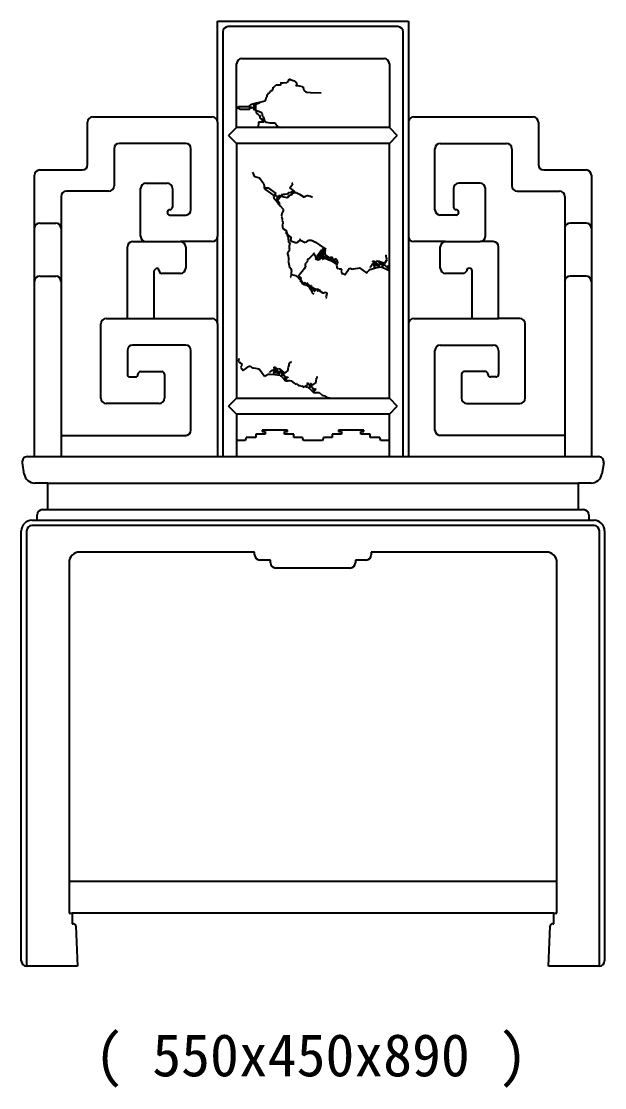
# Model space of a CAD drawing. Extents: x -66030 to 95157, y -13132 to 45879.
# Drawn here: x 87473 to 88023, y -10342 to -9338 of the extents above; entities that cross this region are included whole.
import ezdxf

# ---------------------------------------------------------------- set-up
doc = ezdxf.new("R2010")
doc.units = 0
doc.header["$LTSCALE"] = 100
doc.header["$MEASUREMENT"] = 0
doc.layers.get('0').update_dxf_attribs({"linetype": 'CONTINUOUS'})
doc.layers.add('立面框架', color=3, linetype='CONTINUOUS')
doc.styles.add('HZ', font='simhei.ttf')

msp = doc.modelspace()

# ---------------------------------------------------------------- linework, layer by layer
at = {"color": 3}
for p, q in [((87709.9, -9402.1), (87710.3, -9401.2)), ((87710.3, -9401.2), (87710.3, -9399.9)), ((87710.3, -9399.9), (87710.8, -9399.9)), ((87710.8, -9399.9), (87711.2, -9399.5)), ((87711.2, -9399.5), (87712.1, -9398.6)), ((87712.1, -9398.6), (87713, -9397.7)), ((87713, -9397.7), (87717, -9397.7)), ((87717, -9395.9), (87719.7, -9395.9)), ((87717, -9397.7), (87717.5, -9397.3)), ((87717.5, -9397.3), (87717.9, -9397.3)), ((87717.9, -9396.4), (87718.4, -9395.9)), ((87717.9, -9397.3), (87717.9, -9396.4)), ((87718.4, -9395.9), (87718.8, -9395.9)), ((87719.7, -9395.9), (87723.3, -9395.5)), ((87723.3, -9395.5), (87724.2, -9394.6)), ((87724.2, -9394.6), (87724.6, -9394.2)), ((87724.6, -9394.2), (87725.1, -9393.3)), ((87725.1, -9392.9), (87725.5, -9392.4)), ((87725.1, -9393.3), (87725.1, -9392.9)), ((87725.5, -9392.4), (87726, -9392.4)), ((87726, -9392.4), (87726.9, -9392.9)), ((87726.9, -9392.9), (87730.4, -9393.8)), ((87730.4, -9393.8), (87731.3, -9394.7)), ((87731.3, -9394.7), (87731.8, -9395.1)), ((87731.7, -9398.7), (87731.8, -9398.3)), ((87732.6, -9398.7), (87731.7, -9398.7)), ((87731.8, -9395.1), (87731.8, -9395.6)), ((87731.8, -9395.6), (87732.2, -9396)), ((87731.8, -9398.3), (87732.2, -9398.3)), ((87732.2, -9396), (87732.2, -9396.9)), ((87732.2, -9396.9), (87732.6, -9397.8)), ((87732.2, -9398.3), (87734.9, -9398.7)), ((87732.6, -9397.8), (87732.6, -9398.7)), ((87734.9, -9398.7), (87737.5, -9399.2)), ((87737.5, -9399.2), (87737.5, -9399.6)), ((87737.5, -9399.6), (87738.4, -9399.6)), ((87738.4, -9399.6), (87738.4, -9400.1)), ((87738.4, -9400.1), (87739.3, -9402.8)), ((87703.1, -9412.3), (87703.5, -9411.4)), ((87703.5, -9411.4), (87704, -9408.8)), ((87704, -9408.8), (87704.5, -9408.8)), ((87704.5, -9407.4), (87704.9, -9407)), ((87704.5, -9408.8), (87704.5, -9407.4)), ((87704.9, -9407), (87704.9, -9406.5)), ((87704.9, -9406.5), (87705.4, -9406.5)), ((87705.4, -9406.5), (87705.4, -9406.1)), ((87705.4, -9406.1), (87705.8, -9406.1)), ((87705.8, -9405.7), (87706.3, -9405.2)), ((87705.8, -9406.1), (87705.8, -9405.7)), ((87706.3, -9405.2), (87706.7, -9405.2)), ((87706.7, -9405.2), (87707.2, -9404.8)), ((87707.2, -9404.3), (87707.6, -9403.9)), ((87707.2, -9404.8), (87707.2, -9404.3)), ((87707.6, -9403.9), (87708.1, -9403.4)), ((87708.1, -9403.4), (87708.1, -9403)), ((87708.1, -9403), (87709, -9403)), ((87709, -9403), (87709.4, -9402.6)), ((87709.4, -9402.6), (87709.9, -9402.6)), ((87709.9, -9402.6), (87709.9, -9402.1)), ((87739.3, -9402.8), (87740.2, -9403.7)), ((87740.2, -9403.7), (87741.1, -9404.1)), ((87741.1, -9404.1), (87742, -9404.6)), ((87742, -9404.6), (87745.5, -9405)), ((87745.5, -9405), (87755.4, -9405.1)), ((87675.8, -9419.7), (87676.3, -9418.8)), ((87676.3, -9418.8), (87677.2, -9418.4)), ((87676.7, -9419.7), (87677.6, -9419.7)), ((87677.2, -9418.4), (87677.6, -9417.9)), ((87677.6, -9417.9), (87687.9, -9418)), ((87677.6, -9419.7), (87678.5, -9420.2)), ((87678.5, -9420.2), (87679.4, -9420.6)), ((87679.4, -9420.6), (87688.3, -9420.7)), ((87687.9, -9418), (87688.3, -9417.1)), ((87688.3, -9417.1), (87689.2, -9416.2)), ((87688.3, -9420.7), (87688.3, -9418)), ((87688.3, -9418), (87688.8, -9418)), ((87688.8, -9418), (87689.2, -9418.9)), ((87689.2, -9416.2), (87690.1, -9415.8)), ((87689.2, -9418.9), (87690.1, -9419.4)), ((87690.1, -9415.8), (87691, -9415.4)), ((87690.1, -9419.4), (87690.6, -9419.4)), ((87690.6, -9419.4), (87690.6, -9418.9)), ((87690.6, -9418.9), (87691.4, -9418.9)), ((87691, -9415.4), (87694.6, -9414.5)), ((87691.4, -9418.9), (87691.9, -9419.4)), ((87691.9, -9419.4), (87692.3, -9420.3)), ((87692.3, -9421.6), (87692.4, -9416.3)), ((87692.3, -9420.3), (87692.3, -9421.6)), ((87692.4, -9416.3), (87692.8, -9416.3)), ((87692.8, -9416.3), (87692.8, -9416.7)), ((87692.8, -9416.7), (87693.2, -9417.2)), ((87693.2, -9417.2), (87693.2, -9421.6)), ((87693.2, -9421.6), (87693.7, -9422.1)), ((87694.6, -9415.8), (87693.7, -9416.3)), ((87693.7, -9416.3), (87693.7, -9421.6)), ((87693.7, -9421.6), (87696.3, -9422.5)), ((87694.6, -9414.5), (87699.1, -9413.6)), ((87697.3, -9415), (87694.6, -9415.8)), ((87697.3, -9414.1), (87697.3, -9415)), ((87699.1, -9413.6), (87702.6, -9412.8)), ((87702.6, -9412.8), (87703.1, -9412.8)), ((87703.1, -9412.8), (87703.1, -9412.3)), ((87693.7, -9422.1), (87693.7, -9422.5)), ((87693.7, -9422.5), (87694.1, -9422.5)), ((87694.1, -9422.5), (87694.1, -9424.3)), ((87694.1, -9424.3), (87694.5, -9424.3)), ((87694.5, -9424.3), (87695.4, -9424.8)), ((87695.4, -9424.8), (87695.9, -9424.8)), ((87695.9, -9424.8), (87695.9, -9425.2)), ((87695.9, -9425.2), (87696.8, -9426.1)), ((87696.3, -9422.5), (87699, -9423.4)), ((87696.8, -9426.1), (87697.6, -9426.6)), ((87697.6, -9426.6), (87697.6, -9428.8)), ((87697.6, -9428.8), (87698.1, -9428.8)), ((87698.1, -9428.8), (87698.1, -9429.2)), ((87698.1, -9429.2), (87698.5, -9429.2)), ((87698.5, -9429.2), (87699.4, -9429.7)), ((87699, -9423.4), (87699.4, -9424.3)), ((87699.4, -9424.3), (87699.9, -9424.8)), ((87699.4, -9429.7), (87699.8, -9429.7)), ((87699.8, -9429.7), (87699.8, -9431.5)), ((87699.8, -9431.5), (87701.6, -9432.4)), ((87699.9, -9424.8), (87699.9, -9426.6)), ((87699.9, -9426.6), (87700.3, -9427)), ((87700.3, -9427), (87700.8, -9427.9)), ((87700.8, -9427.9), (87701.2, -9428.8)), ((87701.2, -9428.8), (87702.1, -9431.5)), ((87702.1, -9431.5), (87703, -9432.4)), ((87696.3, -9432.8), (87696.2, -9437.8)), ((87701.6, -9432.8), (87696.3, -9432.8)), ((87701.6, -9432.4), (87701.6, -9432.8)), ((87703, -9432.4), (87703.8, -9432.8)), ((87703.8, -9432.8), (87704.3, -9432.8)), ((87704.3, -9432.8), (87707, -9433.3)), ((87707, -9433.3), (87712.3, -9433.3)), ((87712.3, -9433.3), (87712.3, -9434.2)), ((87712.3, -9434.2), (87712.8, -9434.7)), ((87712.8, -9434.7), (87712.8, -9435.1)), ((87712.8, -9435.1), (87713.2, -9435.6)), ((87713.2, -9435.6), (87713.6, -9435.6)), ((87713.6, -9435.6), (87713.6, -9436.5)), ((87713.6, -9436.5), (87714.1, -9436.5)), ((87714.1, -9436.5), (87715, -9436.9)), ((87715, -9436.9), (87715.4, -9436.9)), ((87715.4, -9436.9), (87715.9, -9437.4)), ((87715.9, -9437.4), (87718.3, -9437.8)), ((87693.1, -9484.4), (87691.2, -9479.9)), ((87697.3, -9485.6), (87693.1, -9484.4)), ((87701.5, -9491.3), (87697.3, -9485.6)), ((87701.5, -9491.3), (87701.9, -9493.5)), ((87726.1, -9494.7), (87728.7, -9491)), ((87728.6, -9490.4), (87728.2, -9490.1)), ((87728.3, -9490.8), (87728.6, -9490.4)), ((87728.7, -9491), (87728.3, -9490.8)), ((87701.9, -9493.5), (87701.8, -9494.5)), ((87701.8, -9494.5), (87702.2, -9495.3)), ((87702.2, -9495.3), (87702.4, -9496)), ((87702.4, -9496), (87710.8, -9501.8)), ((87702.6, -9494), (87703.4, -9494.5)), ((87703.4, -9494.5), (87704.4, -9494.6)), ((87704.4, -9494.6), (87705.4, -9494.8)), ((87705.4, -9494.8), (87712.7, -9499.9)), ((87710.8, -9501.8), (87710.6, -9502.8)), ((87712.7, -9499.9), (87711.1, -9502.1)), ((87711.1, -9502.1), (87711.5, -9502.4)), ((87711.5, -9502.4), (87712.4, -9501.9)), ((87712.4, -9501.9), (87713.4, -9502)), ((87716.5, -9501.5), (87713.4, -9505.9)), ((87713.4, -9502), (87713.7, -9502.3)), ((87714.5, -9506.6), (87717.6, -9502.3)), ((87714.6, -9505.7), (87717.2, -9502)), ((87715.7, -9502.6), (87716.5, -9501.5)), ((87717.2, -9502), (87717.8, -9501.9)), ((87717.6, -9502.3), (87720.3, -9503.1)), ((87717.8, -9501.9), (87718.1, -9501.5)), ((87718.1, -9501.5), (87718.4, -9501.8)), ((87718.4, -9501.8), (87719.5, -9500.3)), ((87719.5, -9500.3), (87719.8, -9500.6)), ((87719.8, -9500.6), (87720.8, -9500.7)), ((87720.8, -9500.7), (87721.2, -9501)), ((87721.2, -9501), (87721.4, -9500.6)), ((87721.4, -9500.6), (87722.7, -9500.4)), ((87722.7, -9500.4), (87723.7, -9500.6)), ((87723.7, -9500.6), (87724.9, -9498.7)), ((87724.5, -9503.3), (87725.5, -9501.8)), ((87724.9, -9498.7), (87725.3, -9499)), ((87725.3, -9499), (87725.6, -9498.6)), ((87725.5, -9501.8), (87726.1, -9501.7)), ((87725.6, -9498.6), (87725.9, -9498.9)), ((87725.9, -9498.9), (87726.9, -9499)), ((87730.5, -9497.7), (87726.1, -9494.7)), ((87726.1, -9501.7), (87727, -9501.2)), ((87726.9, -9499), (87727.3, -9499.3)), ((87727, -9501.2), (87727.9, -9500.8)), ((87727.3, -9499.3), (87728.3, -9497.8)), ((87727.9, -9500.8), (87730.1, -9499.1)), ((87728.3, -9497.8), (87730.3, -9498.1)), ((87730.1, -9499.1), (87731.4, -9498.9)), ((87730.3, -9498.1), (87730.5, -9497.7)), ((87731.4, -9498.9), (87732.4, -9499)), ((87732.4, -9499), (87732.7, -9499.3)), ((87732.7, -9499.3), (87735.2, -9500.5)), ((87735.2, -9500.5), (87739.6, -9503.5)), ((87740.9, -9502.3), (87741.6, -9502.2)), ((87741.6, -9502.2), (87741.9, -9502.5)), ((87741.9, -9502.5), (87742.4, -9501.7)), ((87742.4, -9501.7), (87742.8, -9502)), ((87742.8, -9502), (87743.8, -9502.2)), ((87743.8, -9502.2), (87744.2, -9502.4)), ((87710.6, -9502.8), (87710.8, -9504.1)), ((87710.8, -9504.1), (87711.3, -9505)), ((87711.3, -9505), (87711.8, -9505.8)), ((87711.8, -9505.8), (87714.2, -9508.6)), ((87713.4, -9505.9), (87713.7, -9506.1)), ((87713.7, -9502.3), (87713.5, -9502.7)), ((87713.5, -9502.7), (87714.2, -9503.2)), ((87713.7, -9506.1), (87714, -9505.8)), ((87714, -9505.8), (87714.6, -9505.7)), ((87714.2, -9503.2), (87714.8, -9503.1)), ((87714.2, -9508.6), (87717.3, -9511.9)), ((87715, -9507.5), (87714.5, -9506.6)), ((87714.8, -9503.1), (87715.7, -9502.6)), ((87716.6, -9509.8), (87715, -9507.5)), ((87716.1, -9510.5), (87716.6, -9509.8)), ((87717.3, -9511.9), (87719.7, -9514.7)), ((87720.3, -9503.1), (87723, -9503.9)), ((87723, -9503.9), (87723.8, -9503.4)), ((87723.8, -9503.4), (87724.5, -9503.3)), ((87739.6, -9503.5), (87740.1, -9502.8)), ((87740.1, -9502.8), (87740.7, -9502.7)), ((87740.7, -9502.7), (87740.9, -9502.3)), ((87744.2, -9502.4), (87744.8, -9502.3)), ((87744.8, -9502.3), (87747.2, -9503.5)), ((87718.2, -9520.7), (87718, -9521.1)), ((87718, -9521.1), (87718.3, -9521.3)), ((87718.9, -9519), (87718.1, -9520.1)), ((87718.1, -9520.1), (87718.2, -9520.7)), ((87718.3, -9521.3), (87718.1, -9521.7)), ((87718.1, -9521.7), (87718.5, -9522)), ((87718.5, -9522), (87718.2, -9522.3)), ((87718.2, -9522.3), (87718.3, -9522.9)), ((87719.7, -9516.3), (87718.5, -9518.7)), ((87718.5, -9518.7), (87718.9, -9519)), ((87719.7, -9514.7), (87720.1, -9514.9)), ((87719.8, -9515.3), (87719.7, -9516.3)), ((87720.1, -9514.9), (87719.8, -9515.3)), ((87718.3, -9522.9), (87718.7, -9523.2)), ((87718.8, -9523.8), (87718.5, -9524.2)), ((87718.5, -9524.2), (87718.6, -9524.8)), ((87718.7, -9525.4), (87718.5, -9525.8)), ((87718.5, -9525.8), (87719.2, -9526.3)), ((87719.3, -9528.5), (87718.5, -9529.6)), ((87718.5, -9529.6), (87718.9, -9529.9)), ((87718.6, -9524.8), (87718.7, -9525.4)), ((87718.7, -9523.2), (87718.8, -9523.8)), ((87718.9, -9529.9), (87719, -9530.5)), ((87719, -9530.5), (87719.2, -9531.7)), ((87719.2, -9526.3), (87719.3, -9526.9)), ((87719.2, -9531.7), (87719.4, -9533)), ((87719.3, -9526.9), (87719.7, -9527.2)), ((87719.4, -9527.5), (87719.3, -9528.5)), ((87719.7, -9527.2), (87719.4, -9527.5)), ((87719.4, -9533), (87722.7, -9535.3)), ((87721.7, -9536.8), (87723.9, -9538.3)), ((87722.7, -9535.3), (87722.8, -9535.9)), ((87723.2, -9536.2), (87722.7, -9536.9)), ((87722.7, -9536.9), (87722.8, -9537.5)), ((87722.8, -9535.9), (87723.2, -9536.2)), ((87722.8, -9537.5), (87723.2, -9537.8)), ((87723.2, -9537.8), (87723.3, -9538.4)), ((87723.3, -9538.4), (87723.4, -9539)), ((87723.4, -9539), (87723.8, -9539.9)), ((87723.8, -9539.9), (87724.3, -9540.8)), ((87723.9, -9538.3), (87726.5, -9540.7)), ((87724.3, -9540.8), (87724.5, -9542)), ((87724.5, -9542), (87724.4, -9543)), ((87726.5, -9540.7), (87726.8, -9541.9)), ((87726.8, -9541.9), (87726.9, -9542.6)), ((87724.4, -9543), (87724.5, -9543.6)), ((87724.9, -9543.9), (87724.4, -9544.6)), ((87724.4, -9544.6), (87726, -9546.9)), ((87724.5, -9543.6), (87724.9, -9543.9)), ((87726, -9546.9), (87725.2, -9549.6)), ((87725.2, -9549.6), (87725.3, -9550.2)), ((87725.3, -9550.2), (87725.2, -9551.2)), ((87725.2, -9551.2), (87725.3, -9551.8)), ((87725.3, -9551.8), (87725.8, -9552.7)), ((87726.7, -9543.6), (87726.5, -9543.9)), ((87726.5, -9543.9), (87726.6, -9544.5)), ((87726.6, -9544.5), (87726.9, -9544.8)), ((87726.9, -9542.6), (87726.7, -9543.6)), ((87726.9, -9544.8), (87727.9, -9544.9)), ((87727.9, -9544.9), (87731.4, -9546.3)), ((87731.4, -9546.3), (87732.6, -9546)), ((87732.6, -9546), (87733.2, -9545.9)), ((87733.2, -9545.9), (87733.5, -9545.6)), ((87733.5, -9545.6), (87734.1, -9545.5)), ((87734.1, -9545.5), (87734.6, -9544.7)), ((87734.6, -9544.7), (87735.5, -9544.3)), ((87735.3, -9543), (87735, -9543.4)), ((87735, -9543.4), (87735.4, -9543.6)), ((87736, -9543.5), (87735.3, -9543)), ((87735.4, -9543.6), (87737.8, -9544.8)), ((87735.5, -9544.3), (87736, -9543.5)), ((87737.8, -9544.8), (87740.3, -9546)), ((87740.3, -9546), (87740.5, -9545.6)), ((87740.5, -9545.6), (87741.3, -9546.1)), ((87741.3, -9546.1), (87741.5, -9545.8)), ((87741.5, -9545.8), (87743.8, -9544.1)), ((87743.8, -9544.1), (87745, -9543.9)), ((87745, -9543.9), (87746, -9544)), ((87746, -9544), (87747, -9544.2)), ((87747, -9544.2), (87750.2, -9545.9)), ((87750.2, -9545.9), (87758.2, -9551.5)), ((87753.4, -9560.7), (87759.8, -9551.5)), ((87757.6, -9551.6), (87753.5, -9557.4)), ((87759.8, -9551.5), (87754.5, -9559.2)), ((87756.1, -9553.8), (87757.6, -9551.6)), ((87758.2, -9551.5), (87758.7, -9550.8)), ((87758.7, -9550.8), (87758.5, -9551.1)), ((87758.5, -9551.1), (87759, -9552)), ((87759, -9552), (87759.1, -9552.6)), ((87725.6, -9553.7), (87723.8, -9556.2)), ((87723.8, -9556.2), (87723.9, -9556.8)), ((87723.9, -9556.8), (87724.3, -9558.7)), ((87724.3, -9558.7), (87724.4, -9559.3)), ((87724.4, -9559.3), (87724.9, -9560.2)), ((87724.9, -9560.2), (87724.6, -9560.6)), ((87724.6, -9560.6), (87725, -9560.8)), ((87724.8, -9561.8), (87724.7, -9562.8)), ((87725, -9560.8), (87724.8, -9561.8)), ((87725.8, -9552.7), (87725.5, -9553.1)), ((87725.5, -9553.1), (87725.6, -9553.7)), ((87743.6, -9561.4), (87742.4, -9563.2)), ((87744.5, -9560.9), (87743.6, -9561.4)), ((87746.4, -9559), (87744.5, -9560.9)), ((87748.8, -9556.3), (87746.4, -9559)), ((87749.2, -9556.6), (87748.8, -9556.3)), ((87748.9, -9557), (87749.2, -9556.6)), ((87749.3, -9557.2), (87748.9, -9557)), ((87749.4, -9557.8), (87749.3, -9557.2)), ((87749.9, -9558.7), (87749.4, -9557.8)), ((87750.4, -9559.6), (87749.9, -9558.7)), ((87751.2, -9562.3), (87750.1, -9561.6)), ((87750.1, -9561.6), (87750.4, -9561.8)), ((87750.8, -9560.5), (87750.4, -9559.6)), ((87750.4, -9561.8), (87750.9, -9561.1)), ((87750.9, -9561.1), (87750.8, -9560.5)), ((87752.1, -9562.5), (87751.2, -9562.3)), ((87751.6, -9561), (87754.4, -9557)), ((87752.1, -9560.3), (87751.6, -9561)), ((87755.7, -9553.5), (87751.9, -9559)), ((87751.9, -9559), (87752.1, -9560.3)), ((87751.9, -9561.2), (87752.4, -9560.5)), ((87753.1, -9562.6), (87752.1, -9562.5)), ((87752.3, -9559.9), (87752.8, -9559.2)), ((87752.4, -9560.5), (87752.3, -9559.9)), ((87752.8, -9559.2), (87753, -9558.2)), ((87753, -9558.2), (87753.5, -9557.4)), ((87753.2, -9559.4), (87753, -9559.8)), ((87753, -9559.8), (87753.3, -9560)), ((87753.3, -9560), (87753.1, -9560.4)), ((87753.1, -9560.4), (87753.4, -9560.7)), ((87753.4, -9558.4), (87753.2, -9559.4)), ((87753.5, -9557.4), (87753.4, -9558.4)), ((87753.5, -9557.4), (87755.2, -9554.3)), ((87754.5, -9561.4), (87753.5, -9562.9)), ((87754.4, -9557), (87756.1, -9553.8)), ((87754.5, -9559.2), (87754.6, -9559.8)), ((87755.4, -9561), (87754.5, -9561.4)), ((87754.6, -9559.8), (87754.8, -9559.5)), ((87754.8, -9559.5), (87756.7, -9557.5)), ((87755.2, -9554.3), (87755.7, -9553.5)), ((87755.9, -9560.2), (87755.4, -9561)), ((87758.6, -9561), (87755.9, -9560.2)), ((87756.5, -9560.1), (87756.3, -9560.5)), ((87756.3, -9560.5), (87756.6, -9560.7)), ((87757.7, -9556.1), (87756.4, -9559.5)), ((87756.4, -9559.5), (87756.5, -9560.1)), ((87756.6, -9560.7), (87758.2, -9558.5)), ((87756.7, -9557.5), (87759.5, -9553.5)), ((87758.5, -9558.8), (87756.8, -9561.4)), ((87756.8, -9561.4), (87757.5, -9561.9)), ((87757.5, -9561.9), (87759.3, -9559.3)), ((87759.5, -9553.5), (87757.7, -9556.1)), ((87758.2, -9558.5), (87758.5, -9558.8)), ((87758.9, -9560.7), (87758.6, -9561)), ((87762.8, -9562.9), (87758.6, -9561)), ((87758.6, -9561), (87759, -9561.3)), ((87758.8, -9553), (87758.7, -9554)), ((87758.7, -9554), (87758.9, -9555.2)), ((87759, -9555.8), (87758.7, -9556.2)), ((87758.7, -9556.2), (87759.1, -9556.5)), ((87759.1, -9552.6), (87758.8, -9553)), ((87758.9, -9555.2), (87759, -9555.8)), ((87759, -9559.7), (87758.9, -9560.7)), ((87759.3, -9559.3), (87759, -9559.7)), ((87759, -9561.3), (87759.2, -9560.9)), ((87759.1, -9556.5), (87759.2, -9557.1)), ((87759.2, -9557.1), (87759.3, -9557.7)), ((87759.2, -9560.9), (87760.1, -9560.4)), ((87759.3, -9557.7), (87766.6, -9562.8)), ((87760.1, -9560.4), (87760.9, -9559.4)), ((87761, -9560), (87760.8, -9561)), ((87760.8, -9561), (87761, -9561.6)), ((87760.9, -9559.4), (87761.3, -9559.6)), ((87761.3, -9559.6), (87761, -9560)), ((87761, -9561.6), (87761.2, -9561.2)), ((87761.2, -9561.2), (87761.8, -9561.1)), ((87762.2, -9561.4), (87761.7, -9562.1)), ((87761.7, -9562.1), (87762.1, -9562.4)), ((87761.8, -9561.1), (87762.2, -9561.4)), ((87762.1, -9562.4), (87762.3, -9562)), ((87762.3, -9562), (87762.9, -9561.9)), ((87762.9, -9561.9), (87764.8, -9559.9)), ((87764.8, -9559.9), (87765.5, -9559.8)), ((87765.9, -9560.7), (87765.4, -9561.4)), ((87765.4, -9561.4), (87765.8, -9561.7)), ((87765.5, -9559.8), (87765.8, -9560.1)), ((87765.8, -9560.1), (87765.9, -9560.7)), ((87765.8, -9561.7), (87766, -9561.3)), ((87766, -9561.3), (87766.8, -9561.8)), ((87766.8, -9561.8), (87766.3, -9562.6)), ((87766.6, -9562.8), (87767.4, -9561.7)), ((87766.6, -9562.8), (87767.1, -9562.1)), ((87767.1, -9562.1), (87768.4, -9561.9)), ((87767.8, -9562), (87767.2, -9562.7)), ((87767.4, -9561.7), (87767.8, -9562)), ((87768.4, -9561.9), (87768.6, -9561.5)), ((87768.6, -9561.5), (87769.3, -9561.4)), ((87769.3, -9561.4), (87770, -9561.9)), ((87770, -9561.9), (87770.2, -9563.2)), ((87815.4, -9565.5), (87817.7, -9562.2)), ((87816.7, -9558.2), (87817, -9557.9)), ((87816.8, -9558.9), (87816.7, -9558.2)), ((87816.7, -9559.8), (87816.9, -9559.5)), ((87817.1, -9560.1), (87816.7, -9559.8)), ((87816.9, -9559.5), (87816.8, -9558.9)), ((87817.2, -9560.7), (87817.1, -9560.1)), ((87817.3, -9561.3), (87817.2, -9560.7)), ((87817.7, -9562.2), (87817.3, -9561.3)), ((87725, -9563.1), (87724.5, -9563.8)), ((87724.5, -9563.8), (87724.7, -9565)), ((87724.7, -9562.8), (87725, -9563.1)), ((87724.7, -9565), (87725, -9566.3)), ((87725, -9566.3), (87725.1, -9566.9)), ((87725.1, -9566.9), (87725.2, -9567.5)), ((87725.2, -9567.5), (87725.4, -9568.8)), ((87725.4, -9568.8), (87727.1, -9571)), ((87727.1, -9571), (87727.3, -9572.3)), ((87727.3, -9572.3), (87727.4, -9572.9)), ((87739.6, -9571.1), (87738, -9573.3)), ((87740.7, -9568.6), (87739.6, -9571.1)), ((87740.9, -9566), (87740.4, -9566.8)), ((87740.4, -9566.8), (87740.5, -9567.4)), ((87740.5, -9567.4), (87740.7, -9568.6)), ((87742.5, -9563.9), (87740.9, -9566)), ((87740.9, -9566), (87741.3, -9566.3)), ((87741.3, -9566.3), (87740.9, -9566)), ((87742.4, -9563.2), (87742.5, -9563.9)), ((87753.5, -9562.9), (87753.1, -9562.6)), ((87766.2, -9564.2), (87762.8, -9562.9)), ((87769.9, -9566.7), (87766.2, -9564.2)), ((87766.3, -9562.6), (87766.6, -9562.8)), ((87767.1, -9563.7), (87766.8, -9564.1)), ((87766.8, -9564.1), (87767.5, -9564)), ((87767.2, -9562.7), (87767.1, -9563.7)), ((87767.5, -9564), (87768.2, -9562.9)), ((87768.6, -9563.1), (87767.8, -9564.2)), ((87767.8, -9564.2), (87768.1, -9563.9)), ((87768.1, -9563.9), (87769, -9563.4)), ((87768.2, -9562.9), (87768.6, -9563.1)), ((87769.3, -9563.6), (87768.6, -9564.7)), ((87768.6, -9564.7), (87768.7, -9565.4)), ((87769, -9563.4), (87769.3, -9563.6)), ((87770.8, -9564.7), (87770, -9567.4)), ((87770, -9567.4), (87770.3, -9569.2)), ((87770.2, -9563.2), (87770.7, -9564)), ((87770.3, -9569.2), (87770.4, -9569.9)), ((87770.4, -9569.9), (87771.5, -9570.6)), ((87770.7, -9564), (87771, -9564.3)), ((87771, -9564.3), (87770.8, -9564.7)), ((87771.5, -9570.6), (87771.8, -9570.3)), ((87771.8, -9570.3), (87772.5, -9570.8)), ((87772.5, -9570.8), (87773.5, -9570.9)), ((87773.5, -9570.9), (87774.1, -9570.8)), ((87774.1, -9570.8), (87774.8, -9571.3)), ((87774.9, -9571.9), (87774.4, -9572.7)), ((87774.8, -9571.3), (87774.6, -9571.7)), ((87774.6, -9571.7), (87774.9, -9571.9)), ((87777.7, -9576.6), (87781.8, -9570.7)), ((87781.8, -9570.7), (87782.7, -9570.3)), ((87782.7, -9570.3), (87785.1, -9571.4)), ((87785.1, -9571.4), (87785.4, -9571.1)), ((87785.4, -9571.1), (87786, -9571)), ((87786, -9571), (87789.7, -9570.3)), ((87789.7, -9570.3), (87790.7, -9570.5)), ((87790.7, -9570.5), (87791, -9570.1)), ((87791, -9570.1), (87791.6, -9570)), ((87791.6, -9570), (87798.5, -9574.9)), ((87799.3, -9573.8), (87801.2, -9571.8)), ((87801.2, -9571.8), (87802.1, -9571.4)), ((87801.7, -9569.5), (87803.5, -9566.9)), ((87802.1, -9569.8), (87801.7, -9569.5)), ((87802.1, -9571.4), (87802.7, -9571.3)), ((87802.7, -9571.3), (87806.9, -9569.9)), ((87803.5, -9566.9), (87805.8, -9565.3)), ((87804.2, -9563.6), (87804.5, -9563.3)), ((87804.3, -9564.2), (87804.2, -9563.6)), ((87807, -9566.7), (87804.3, -9564.2)), ((87804.7, -9566.1), (87804.3, -9565.9)), ((87804.3, -9565.9), (87806.9, -9567.6)), ((87804.5, -9563.3), (87807.8, -9565.6)), ((87805.1, -9567), (87804.7, -9566.1)), ((87805.6, -9567.9), (87805.1, -9567)), ((87805.8, -9569.1), (87805.6, -9567.9)), ((87805.8, -9565.3), (87808.1, -9563.6)), ((87805.9, -9569.7), (87805.8, -9569.1)), ((87806.3, -9570), (87805.9, -9569.7)), ((87806.5, -9565.8), (87806.8, -9565.4)), ((87806.6, -9566.4), (87806.5, -9565.8)), ((87807.1, -9567.3), (87806.6, -9566.4)), ((87806.8, -9565.4), (87807.5, -9565.9)), ((87806.9, -9567.6), (87807, -9568.3)), ((87806.9, -9569.9), (87811.9, -9569)), ((87809.6, -9568.5), (87807, -9566.7)), ((87807, -9568.3), (87807.2, -9567.9)), ((87807.2, -9567.9), (87807.1, -9567.3)), ((87807.5, -9565.9), (87807.6, -9566.6)), ((87807.6, -9566.6), (87808.4, -9567.1)), ((87807.8, -9565.6), (87810.4, -9568)), ((87808.1, -9563.6), (87809.3, -9563.4)), ((87808.4, -9567.1), (87808.8, -9567.9)), ((87808.8, -9567.9), (87809.6, -9568.5)), ((87809.3, -9563.4), (87812.7, -9564.7)), ((87810, -9565.5), (87810.3, -9565.1)), ((87810.4, -9565.8), (87810, -9565.5)), ((87810.3, -9565.1), (87811.3, -9565.9)), ((87810.6, -9567), (87810.4, -9565.8)), ((87810.4, -9568), (87810.6, -9567)), ((87810.4, -9568), (87810.8, -9568.2)), ((87810.8, -9568.2), (87810.4, -9568)), ((87811.3, -9565.9), (87813.3, -9567.8)), ((87811.9, -9569), (87815.3, -9570.3)), ((87812.7, -9564.7), (87815.4, -9565.5)), ((87813.3, -9566.2), (87813, -9565.9)), ((87813, -9565.9), (87816.2, -9568.2)), ((87813.5, -9567.4), (87813.3, -9566.2)), ((87813.3, -9567.8), (87813.8, -9568.7)), ((87813.6, -9568.1), (87813.5, -9567.4)), ((87814, -9568.3), (87813.6, -9568.1)), ((87813.8, -9568.7), (87814, -9568.3)), ((87815.3, -9570.3), (87816.4, -9571.1)), ((87816.2, -9568.2), (87818.9, -9570.7)), ((87816.4, -9571.1), (87818.9, -9572.3)), ((87818.6, -9568.8), (87818.7, -9567.8)), ((87818.8, -9570), (87818.6, -9568.8)), ((87818.7, -9567.8), (87819.5, -9568.3)), ((87818.9, -9570.7), (87818.7, -9571)), ((87818.7, -9571), (87818.9, -9570.7)), ((87818.9, -9570.7), (87818.8, -9570)), ((87818.9, -9572.3), (87819.1, -9571.9)), ((87819.1, -9571.9), (87819.7, -9571.8)), ((87819.5, -9568.3), (87819.2, -9568.7)), ((87819.2, -9568.7), (87819.8, -9569.1)), ((87819.7, -9571.8), (87819.8, -9571.8)), ((87726.8, -9578.4), (87726.5, -9578.8)), ((87726.5, -9578.8), (87726.9, -9579.1)), ((87727.2, -9577.1), (87726.7, -9577.8)), ((87726.7, -9577.8), (87726.8, -9578.4)), ((87727.1, -9576.5), (87726.8, -9576.8)), ((87726.8, -9576.8), (87727.2, -9577.1)), ((87727.3, -9573.9), (87727.1, -9574.9)), ((87727.1, -9574.9), (87727.2, -9575.5)), ((87727.2, -9575.5), (87727.1, -9576.5)), ((87727.5, -9573.5), (87727.3, -9573.9)), ((87727.3, -9576.1), (87727.7, -9576.4)), ((87727.4, -9572.9), (87727.5, -9573.5)), ((87727.7, -9576.4), (87728.7, -9576.5)), ((87728.7, -9576.5), (87731.4, -9577.3)), ((87731.4, -9577.3), (87733.6, -9578.9)), ((87733.6, -9578.9), (87733.7, -9579.5)), ((87733.7, -9579.5), (87735.6, -9581.4)), ((87736.1, -9575.2), (87734.3, -9577.8)), ((87734.3, -9577.8), (87736.5, -9579.3)), ((87735.7, -9582), (87735.5, -9582.4)), ((87735.5, -9582.4), (87736.9, -9583.4)), ((87735.6, -9581.4), (87735.7, -9582)), ((87738, -9573.3), (87736.1, -9575.2)), ((87736.6, -9579.9), (87736.1, -9580.7)), ((87736.1, -9580.7), (87736.2, -9581.3)), ((87736.2, -9581.3), (87736.6, -9581.5)), ((87736.5, -9579.3), (87736.3, -9579.7)), ((87736.3, -9579.7), (87736.6, -9579.9)), ((87736.6, -9581.5), (87736.7, -9582.2)), ((87736.7, -9582.2), (87737.4, -9582.7)), ((87774.4, -9572.7), (87774.8, -9572.9)), ((87774.8, -9572.9), (87774.5, -9573.3)), ((87774.5, -9573.3), (87774.8, -9574.5)), ((87774.8, -9574.5), (87775.1, -9574.8)), ((87775.1, -9574.8), (87774.9, -9575.2)), ((87774.9, -9575.2), (87775.6, -9575.7)), ((87775.6, -9575.7), (87775.9, -9575.3)), ((87775.9, -9575.3), (87777.7, -9576.6)), ((87798.5, -9574.9), (87799.3, -9573.8)), ((87736.9, -9583.4), (87737.4, -9584.3)), ((87737.4, -9582.7), (87737.9, -9583.5)), ((87737.4, -9584.3), (87739.6, -9585.8)), ((87737.9, -9583.5), (87739, -9584.3)), ((87739, -9584.3), (87739.3, -9583.9)), ((87739.3, -9583.9), (87740.3, -9584.1)), ((87739.6, -9585.8), (87740.2, -9585.7)), ((87740.2, -9585.7), (87740.9, -9586.2)), ((87740.3, -9584.1), (87742.7, -9585.3)), ((87740.9, -9586.2), (87741.6, -9586.1)), ((87741.6, -9586.1), (87742.9, -9584.3)), ((87741.6, -9586.1), (87743.8, -9587.6)), ((87742.6, -9586.3), (87742.3, -9586.6)), ((87742.3, -9586.6), (87742.4, -9587.2)), ((87742.7, -9585.3), (87742.4, -9585.6)), ((87742.4, -9585.6), (87742.6, -9586.3)), ((87742.4, -9587.2), (87742.7, -9586.9)), ((87742.9, -9584.3), (87742.6, -9584.6)), ((87742.6, -9584.6), (87742.7, -9585.3)), ((87742.7, -9585.3), (87746.7, -9588.1)), ((87742.7, -9586.9), (87743.3, -9586.8)), ((87743.3, -9586.8), (87743.8, -9586)), ((87743.8, -9586), (87744.2, -9586.3)), ((87743.8, -9587.6), (87743.9, -9588.3)), ((87743.9, -9588.3), (87744.6, -9588.8)), ((87744.4, -9587.5), (87744.1, -9587.9)), ((87744.1, -9587.9), (87744.5, -9588.2)), ((87744.2, -9586.3), (87744.3, -9586.9)), ((87744.3, -9586.9), (87744.4, -9587.5)), ((87744.5, -9588.2), (87744.7, -9587.8)), ((87744.6, -9588.8), (87745.1, -9589.7)), ((87744.7, -9587.8), (87745.6, -9587.3)), ((87745.1, -9589.7), (87745.8, -9590.2)), ((87745.6, -9587.3), (87746.1, -9586.6)), ((87745.8, -9588.6), (87745.6, -9588.9)), ((87745.6, -9588.9), (87746, -9589.2)), ((87746.5, -9586.8), (87745.7, -9587.9)), ((87745.7, -9587.9), (87745.8, -9588.6)), ((87745.8, -9590.2), (87745.9, -9590.8)), ((87745.9, -9590.8), (87746, -9591.4)), ((87746, -9589.2), (87746.7, -9588.1)), ((87746, -9591.4), (87746.1, -9592)), ((87746.1, -9586.6), (87746.5, -9586.8)), ((87746.3, -9589.4), (87746.1, -9589.8)), ((87746.1, -9589.8), (87746.4, -9590.1)), ((87746.1, -9592), (87746.5, -9592.3)), ((87746.5, -9588.4), (87746.3, -9589.4)), ((87746.4, -9590.1), (87746.7, -9589.7)), ((87746.7, -9588.1), (87746.5, -9588.4)), ((87746.5, -9592.3), (87746.6, -9592.9)), ((87746.7, -9588.1), (87750.6, -9590.3)), ((87746.7, -9589.7), (87747.9, -9589.5)), ((87748.1, -9590.7), (87747.6, -9591.4)), ((87747.6, -9591.4), (87748, -9591.7)), ((87747.9, -9589.5), (87748.2, -9589.1)), ((87748, -9591.7), (87748.5, -9591)), ((87748.3, -9589.7), (87748.1, -9590.7)), ((87748.2, -9589.1), (87748.5, -9589.4)), ((87748.5, -9589.4), (87748.3, -9589.7)), ((87748.5, -9591), (87749.4, -9590.5)), ((87750.3, -9590), (87749, -9591.9)), ((87749, -9591.9), (87749.3, -9592.1)), ((87749.3, -9592.1), (87751.3, -9590.2)), ((87749.4, -9590.5), (87749.9, -9589.8)), ((87749.9, -9589.8), (87750.3, -9590)), ((87750.6, -9590.3), (87751.3, -9590.2)), ((87751.3, -9590.2), (87752.5, -9590)), ((87751.3, -9590.2), (87751.9, -9590.1)), ((87753.1, -9589.8), (87751.8, -9591.7)), ((87751.8, -9591.7), (87752.2, -9591.9)), ((87751.9, -9590.1), (87757, -9593.7)), ((87752.2, -9591.9), (87753.1, -9591.5)), ((87752.5, -9590), (87753.1, -9589.8)), ((87753.1, -9591.5), (87753.6, -9590.7)), ((87753.6, -9590.7), (87754.2, -9590.6)), ((87754.6, -9590.9), (87754.1, -9591.6)), ((87754.1, -9591.6), (87754.2, -9592.2)), ((87754.2, -9590.6), (87754.6, -9590.9)), ((87746.6, -9592.9), (87747, -9593.2)), ((87747, -9593.2), (87746.7, -9593.5)), ((87746.7, -9593.5), (87748.5, -9594.8)), ((87757, -9593.7), (87757.6, -9593.5)), ((87757.6, -9593.5), (87758.8, -9593.3)), ((87758.8, -9593.3), (87759.7, -9592.9)), ((87759.7, -9592.9), (87760.8, -9593.6)), ((87760.1, -9596.9), (87760, -9597.9)), ((87760, -9597.9), (87760.3, -9598.2)), ((87760.9, -9594.2), (87760.1, -9596.9)), ((87760.3, -9598.2), (87760.4, -9598.7)), ((87760.8, -9593.6), (87760.9, -9594.2)), ((87677.5, -9657.3), (87677.4, -9657.9)), ((87677.4, -9657.9), (87678.2, -9659)), ((87677.8, -9655.4), (87677.5, -9657.3)), ((87678.2, -9659), (87678.5, -9658.7)), ((87678.5, -9658.7), (87679, -9659.5)), ((87679, -9659.5), (87679.9, -9659.9)), ((87679.9, -9659.9), (87680.5, -9660.1)), ((87680.1, -9662.5), (87679.9, -9663.8)), ((87680.5, -9662.3), (87680.1, -9662.5)), ((87680.9, -9661.4), (87680.2, -9661.9)), ((87680.2, -9661.9), (87680.5, -9662.3)), ((87680.5, -9660.1), (87681, -9660.8)), ((87681, -9660.8), (87680.7, -9661)), ((87680.7, -9661), (87680.9, -9661.4)), ((87681.9, -9666.7), (87687.8, -9662.6)), ((87687.8, -9662.6), (87688.8, -9662.5)), ((87688.8, -9662.5), (87690.7, -9664.4)), ((87724.8, -9663.4), (87724.9, -9662.7)), ((87724.9, -9662.7), (87725.3, -9662.5)), ((87725.3, -9662.5), (87725.5, -9661.2)), ((87725.4, -9659.6), (87726.5, -9658.9)), ((87725.7, -9660), (87725.4, -9659.6)), ((87725.5, -9661.2), (87725.7, -9660)), ((87726.5, -9658.9), (87727.1, -9659)), ((87727.1, -9659), (87727.5, -9658.7)), ((87727.5, -9658.7), (87727.3, -9658.4)), ((87680.1, -9664.1), (87679.8, -9664.4)), ((87679.8, -9664.4), (87680.3, -9665.1)), ((87679.9, -9663.8), (87680.1, -9664.1)), ((87680.3, -9665.1), (87680.6, -9664.9)), ((87680.6, -9664.9), (87681.9, -9666.7)), ((87690.7, -9664.4), (87691, -9664.1)), ((87691, -9664.1), (87691.6, -9664.3)), ((87691.6, -9664.3), (87695.4, -9664.9)), ((87695.4, -9664.9), (87696.2, -9665.4)), ((87696.2, -9665.4), (87696.6, -9665.1)), ((87696.6, -9665.1), (87697.2, -9665.2)), ((87697.2, -9665.2), (87702.1, -9672.2)), ((87702.1, -9672.2), (87703.2, -9671.4)), ((87703.2, -9671.4), (87705.6, -9670.2)), ((87705.6, -9670.2), (87706.6, -9670.1)), ((87706.6, -9670.1), (87707.3, -9670.2)), ((87707, -9668.2), (87709.5, -9666.4)), ((87707.2, -9668.6), (87707, -9668.2)), ((87707.3, -9670.2), (87711.7, -9670.4)), ((87709.5, -9666.4), (87712.2, -9665.6)), ((87710.9, -9666), (87710.6, -9665.7)), ((87710.6, -9665.7), (87712.4, -9668.2)), ((87710.8, -9669.9), (87710.9, -9669.3)), ((87711.1, -9670.2), (87710.8, -9669.9)), ((87711, -9667), (87710.9, -9666)), ((87710.9, -9669.3), (87711.2, -9668)), ((87711.2, -9668), (87711, -9667)), ((87711.2, -9664.2), (87711.3, -9663.6)), ((87712.9, -9667.4), (87711.2, -9664.2)), ((87711.3, -9663.6), (87711.7, -9663.3)), ((87711.7, -9663.3), (87714, -9666.6)), ((87711.7, -9670.4), (87716.7, -9671.2)), ((87712.2, -9665.6), (87714.9, -9664.8)), ((87712.4, -9668.2), (87712.3, -9668.9)), ((87712.3, -9668.9), (87712.7, -9668.6)), ((87712.6, -9667), (87712.7, -9666.4)), ((87712.8, -9668), (87712.6, -9667)), ((87712.7, -9666.4), (87713.1, -9666.1)), ((87712.7, -9668.6), (87712.8, -9668)), ((87714.7, -9669.9), (87712.9, -9667.4)), ((87713.1, -9666.1), (87713.6, -9666.8)), ((87713.6, -9666.8), (87713.5, -9667.5)), ((87713.5, -9667.5), (87714, -9668.2)), ((87714, -9666.6), (87715.7, -9669.8)), ((87714, -9668.2), (87714.2, -9669.2)), ((87714.2, -9669.2), (87714.7, -9669.9)), ((87714.9, -9664.8), (87716.2, -9665.1)), ((87715.7, -9669.8), (87716.1, -9668.9)), ((87715.7, -9669.8), (87715.9, -9670.1)), ((87715.9, -9670.1), (87715.7, -9669.8)), ((87716.1, -9667.3), (87716.5, -9667)), ((87716.3, -9667.6), (87716.1, -9667.3)), ((87716.1, -9668.9), (87716.3, -9667.6)), ((87716.2, -9665.1), (87718.9, -9667.5)), ((87716.5, -9667), (87717.2, -9668.1)), ((87716.7, -9671.2), (87719.5, -9673.6)), ((87717.2, -9668.1), (87718.4, -9670.6)), ((87718.4, -9670.6), (87718.5, -9671.6)), ((87718.5, -9671.6), (87718.9, -9671.3)), ((87719, -9669.1), (87718.7, -9668.7)), ((87718.7, -9668.7), (87721, -9672)), ((87718.7, -9670.9), (87718.8, -9670.3)), ((87718.9, -9671.3), (87718.7, -9670.9)), ((87718.8, -9670.3), (87719, -9669.1)), ((87718.9, -9667.5), (87721.2, -9669.1)), ((87721, -9672), (87722.7, -9675.2)), ((87721.2, -9669.1), (87724.5, -9666.8)), ((87723, -9673.3), (87723.5, -9672.4)), ((87723.5, -9672.4), (87724, -9673.2)), ((87724.3, -9664.2), (87724.7, -9664)), ((87724.6, -9664.6), (87724.3, -9664.2)), ((87724.3, -9665.9), (87724.5, -9665.2)), ((87724.5, -9666.8), (87724.3, -9665.9)), ((87724.5, -9665.2), (87724.6, -9664.6)), ((87724.7, -9664), (87724.8, -9663.4)), ((87751.6, -9673.7), (87751.8, -9672.5)), ((87719.5, -9673.6), (87720.2, -9674.7)), ((87720.2, -9674.7), (87722.1, -9676.7)), ((87722.1, -9676.7), (87722.5, -9676.4)), ((87722.7, -9675.2), (87722.3, -9675.4)), ((87722.3, -9675.4), (87722.7, -9675.2)), ((87722.5, -9676.4), (87723.1, -9676.5)), ((87722.7, -9675.2), (87722.8, -9674.5)), ((87722.8, -9674.5), (87723, -9673.3)), ((87723.1, -9676.5), (87724.1, -9676.4)), ((87724, -9673.2), (87723.7, -9673.4)), ((87723.7, -9673.4), (87724.2, -9674.1)), ((87724.1, -9676.4), (87725.1, -9676.2)), ((87725.1, -9676.2), (87726.1, -9676.1)), ((87726.1, -9676.1), (87727.3, -9676.3)), ((87727.3, -9676.3), (87730.1, -9678.7)), ((87730.1, -9678.7), (87731, -9679.2)), ((87731, -9679.2), (87731.6, -9679.3)), ((87731.6, -9679.3), (87732, -9679)), ((87732, -9679), (87734.2, -9680.7)), ((87734.2, -9680.7), (87735.5, -9680.9)), ((87735.5, -9680.9), (87736.3, -9681.4)), ((87736.3, -9681.4), (87737.3, -9681.3)), ((87737.3, -9681.3), (87739.3, -9682.7)), ((87738, -9681.6), (87743, -9682.4)), ((87740.5, -9680.4), (87741, -9681.1)), ((87742, -9681), (87742.5, -9680.1)), ((87742, -9681), (87742.2, -9681.3)), ((87742.2, -9681.3), (87742, -9681)), ((87742.4, -9678.5), (87742.8, -9678.2)), ((87742.7, -9678.9), (87742.4, -9678.5)), ((87742.5, -9680.1), (87742.7, -9678.9)), ((87742.8, -9678.2), (87743.6, -9679.3)), ((87743, -9682.4), (87745.8, -9684.8)), ((87743.6, -9679.3), (87744.7, -9681.8)), ((87744.7, -9681.8), (87744.9, -9682.8)), ((87744.9, -9682.8), (87745.2, -9682.5)), ((87745, -9679.9), (87747.4, -9683.2)), ((87745.3, -9680.3), (87745, -9679.9)), ((87745, -9682.1), (87745.1, -9681.5)), ((87745.2, -9682.5), (87745, -9682.1)), ((87745.1, -9681.5), (87745.3, -9680.3)), ((87745.3, -9678.7), (87747.5, -9680.4)), ((87747.5, -9680.4), (87750.8, -9678)), ((87750.6, -9675.5), (87751, -9675.2)), ((87750.9, -9675.8), (87750.6, -9675.5)), ((87750.7, -9677.1), (87750.8, -9676.4)), ((87750.8, -9678), (87750.7, -9677.1)), ((87750.8, -9676.4), (87750.9, -9675.8)), ((87751, -9675.2), (87751.1, -9674.6)), ((87751.1, -9674.6), (87751.2, -9674)), ((87751.2, -9674), (87751.6, -9673.7)), ((87745.8, -9684.8), (87746.6, -9685.9)), ((87746.6, -9685.9), (87748.5, -9687.9)), ((87747.4, -9683.2), (87749, -9686.4)), ((87748.5, -9687.9), (87748.8, -9687.6)), ((87749, -9686.4), (87748.7, -9686.6)), ((87748.7, -9686.6), (87749, -9686.4)), ((87748.8, -9687.6), (87749.4, -9687.7)), ((87749, -9686.4), (87749.1, -9685.8)), ((87749.1, -9685.8), (87749.4, -9684.5)), ((87749.4, -9684.5), (87749.8, -9683.6)), ((87749.4, -9687.7), (87750.4, -9687.6)), ((87749.8, -9683.6), (87750.4, -9684.4)), ((87750.4, -9684.4), (87750, -9684.6)), ((87750, -9684.6), (87750.5, -9685.4)), ((87750.4, -9687.6), (87751.4, -9687.4)), ((87751.4, -9687.4), (87752.4, -9687.3)), ((87752.4, -9687.3), (87753.6, -9687.5)), ((87753.6, -9687.5), (87756.4, -9689.9)), ((87756.4, -9689.9), (87757.3, -9690.4)), ((87757.3, -9690.4), (87757.9, -9690.5)), ((87757.9, -9690.5), (87758.3, -9690.3)), ((87758.3, -9690.3), (87760.6, -9691.9)), ((87760.6, -9691.9), (87761.8, -9692.1)), ((87761.8, -9692.1), (87762.7, -9692.6)), ((87762.7, -9692.6), (87763.7, -9692.5)), ((87763.7, -9692.5), (87764.1, -9692.8))]:
    msp.add_line(p, q, dxfattribs=at)
at = {"layer": '立面框架'}
for p, q in [((87657.8, -9432.8), (87657.8, -9337.8)), ((87657.8, -9337.8), (87837.8, -9337.8)), ((87837.8, -9337.8), (87837.8, -9432.8)), ((87662.8, -9347.8), (87662.8, -9747.8)), ((87827.8, -9342.8), (87667.8, -9342.8)), ((87832.8, -9747.8), (87832.8, -9347.8)), ((87675.8, -9437.8), (87675.8, -9377.8)), ((87680.8, -9372.8), (87814.8, -9372.8)), ((87819.8, -9377.8), (87819.8, -9437.8)), ((87540.3, -9427.8), (87652.8, -9427.8)), ((87842.8, -9427.8), (87955.3, -9427.8)), ((87535.3, -9472.8), (87535.3, -9432.8)), ((87657.8, -9432.8), (87657.8, -9540.3)), ((87675.8, -9437.8), (87668.3, -9445.3)), ((87819.8, -9437.8), (87675.8, -9437.8)), ((87819.8, -9437.8), (87827.3, -9445.3)), ((87837.8, -9432.8), (87837.8, -9540.3)), ((87960.3, -9432.8), (87960.3, -9472.8)), ((87675.8, -9452.8), (87668.3, -9445.3)), ((87675.8, -9452.8), (87668.3, -9445.3)), ((87819.8, -9452.8), (87827.3, -9445.3)), ((87819.8, -9452.8), (87827.3, -9445.3)), ((87560.3, -9457.8), (87560.3, -9492.8)), ((87627.8, -9452.8), (87565.3, -9452.8)), ((87632.8, -9515.3), (87632.8, -9457.8)), ((87819.8, -9452.8), (87675.8, -9452.8)), ((87675.8, -9452.8), (87675.8, -9692.8)), ((87819.8, -9692.8), (87819.8, -9452.8)), ((87862.8, -9515.3), (87862.8, -9457.8)), ((87867.8, -9452.8), (87930.3, -9452.8)), ((87935.3, -9457.8), (87935.3, -9492.8)), ((87490.3, -9477.8), (87530.3, -9477.8)), ((87965.3, -9477.8), (88005.3, -9477.8)), ((87485.3, -9747.8), (87485.3, -9482.8)), ((87590.3, -9490.3), (87610.3, -9490.3)), ((87905.3, -9490.3), (87885.3, -9490.3)), ((88010.3, -9482.8), (88010.3, -9747.8)), ((87555.3, -9497.8), (87515.3, -9497.8)), ((87585.3, -9540.3), (87585.3, -9495.3)), ((87615.3, -9495.3), (87615.3, -9512.8)), ((87880.3, -9495.3), (87880.3, -9512.8)), ((87910.3, -9540.3), (87910.3, -9495.3)), ((87940.3, -9497.8), (87980.3, -9497.8)), ((87510.3, -9502.8), (87510.3, -9727.8)), ((87985.3, -9502.8), (87985.3, -9727.8)), ((87610.3, -9517.8), (87610.3, -9517.8)), ((87612.8, -9520.3), (87627.8, -9520.3)), ((87882.8, -9520.3), (87867.8, -9520.3)), ((87885.3, -9517.8), (87885.3, -9517.8)), ((87490.3, -9527.8), (87505.3, -9527.8)), ((88005.3, -9527.8), (87990.3, -9527.8)), ((87657.8, -9622.8), (87657.8, -9540.3)), ((87837.8, -9540.3), (87837.8, -9622.8)), ((87572.8, -9617.8), (87572.8, -9550.3)), ((87577.8, -9545.3), (87590.3, -9545.3)), ((87590.3, -9545.3), (87622.8, -9545.3)), ((87652.8, -9545.3), (87622.8, -9545.3)), ((87627.8, -9550.3), (87627.8, -9570.3)), ((87872.8, -9545.3), (87842.8, -9545.3)), ((87867.8, -9570.3), (87867.8, -9550.3)), ((87872.8, -9545.3), (87905.3, -9545.3)), ((87917.8, -9545.3), (87905.3, -9545.3)), ((87922.8, -9617.8), (87922.8, -9550.3)), ((87600.3, -9570.3), (87597.8, -9572.8)), ((87600.3, -9570.3), (87600.3, -9570.3)), ((87895.3, -9570.3), (87895.3, -9570.3)), ((87490.3, -9577.8), (87505.3, -9577.8)), ((87597.8, -9572.8), (87597.8, -9617.8)), ((87602.8, -9572.8), (87602.8, -9572.8)), ((87622.8, -9575.3), (87605.3, -9575.3)), ((87890.3, -9575.3), (87872.8, -9575.3)), ((87892.8, -9572.8), (87890.3, -9575.3)), ((87892.8, -9572.8), (87892.8, -9572.8)), ((87897.8, -9617.8), (87897.8, -9572.8)), ((88005.3, -9577.8), (87990.3, -9577.8)), ((87547.8, -9692.8), (87547.8, -9622.8)), ((87552.8, -9617.8), (87572.8, -9617.8)), ((87572.8, -9617.8), (87597.8, -9617.8)), ((87597.8, -9617.8), (87652.8, -9617.8)), ((87657.8, -9622.8), (87657.8, -9747.8)), ((87837.8, -9622.8), (87837.8, -9747.8)), ((87842.8, -9617.8), (87897.8, -9617.8)), ((87897.8, -9617.8), (87922.8, -9617.8)), ((87942.8, -9617.8), (87922.8, -9617.8)), ((87947.8, -9692.8), (87947.8, -9622.8)), ((87627.8, -9642.8), (87577.8, -9642.8)), ((87867.8, -9642.8), (87917.8, -9642.8)), ((87572.8, -9647.8), (87572.8, -9670.3)), ((87632.8, -9722.8), (87632.8, -9647.8)), ((87862.8, -9722.8), (87862.8, -9647.8)), ((87922.8, -9647.8), (87922.8, -9670.3)), ((87575.3, -9672.8), (87580.3, -9672.8)), ((87582.8, -9670.3), (87582.8, -9670.3)), ((87585.3, -9667.8), (87605.3, -9667.8)), ((87607.8, -9670.3), (87607.8, -9692.8)), ((87887.8, -9670.3), (87887.8, -9692.8)), ((87910.3, -9667.8), (87890.3, -9667.8)), ((87912.8, -9670.3), (87912.8, -9670.3)), ((87920.3, -9672.8), (87915.3, -9672.8)), ((87675.8, -9692.8), (87668.3, -9700.3)), ((87675.8, -9692.8), (87819.8, -9692.8)), ((87819.8, -9692.8), (87827.3, -9700.3)), ((87602.8, -9697.8), (87552.8, -9697.8)), ((87675.8, -9707.8), (87668.3, -9700.3)), ((87675.8, -9707.8), (87668.3, -9700.3)), ((87819.8, -9707.8), (87827.3, -9700.3)), ((87819.8, -9707.8), (87827.3, -9700.3)), ((87892.8, -9697.8), (87942.8, -9697.8)), ((87819.8, -9707.8), (87675.8, -9707.8)), ((87675.8, -9707.8), (87675.8, -9732.8)), ((87819.8, -9732.8), (87819.8, -9707.8)), ((87723.8, -9722.8), (87699.8, -9722.8)), ((87699.8, -9722.8), (87699.8, -9724.3)), ((87723.8, -9724.3), (87723.8, -9722.8)), ((87795.8, -9722.8), (87771.8, -9722.8)), ((87771.8, -9722.8), (87771.8, -9724.3)), ((87795.8, -9724.3), (87795.8, -9722.8)), ((87510.3, -9727.8), (87510.3, -9747.8)), ((87510.3, -9727.8), (87627.8, -9727.8)), ((87683.8, -9732.8), (87675.8, -9732.8)), ((87675.8, -9732.8), (87675.8, -9747.8)), ((87684.8, -9729.8), (87683.8, -9732.8)), ((87693.8, -9729.8), (87684.8, -9729.8)), ((87702.8, -9726.8), (87693.8, -9726.8)), ((87693.8, -9726.8), (87693.8, -9729.8)), ((87699.8, -9724.3), (87702.8, -9724.3)), ((87702.8, -9724.3), (87702.8, -9726.8)), ((87720.8, -9726.8), (87720.8, -9724.3)), ((87720.8, -9724.3), (87723.8, -9724.3)), ((87729.8, -9726.8), (87720.8, -9726.8)), ((87729.8, -9729.8), (87729.8, -9726.8)), ((87737.8, -9729.8), (87729.8, -9729.8)), ((87738.8, -9732.8), (87737.8, -9729.8)), ((87756.8, -9732.8), (87738.8, -9732.8)), ((87757.8, -9729.8), (87756.8, -9732.8)), ((87765.8, -9729.8), (87757.8, -9729.8)), ((87774.8, -9726.8), (87765.8, -9726.8)), ((87765.8, -9726.8), (87765.8, -9729.8)), ((87771.8, -9724.3), (87774.8, -9724.3)), ((87774.8, -9724.3), (87774.8, -9726.8)), ((87792.8, -9726.8), (87792.8, -9724.3)), ((87792.8, -9724.3), (87795.8, -9724.3)), ((87801.8, -9726.8), (87792.8, -9726.8)), ((87801.8, -9729.8), (87801.8, -9726.8)), ((87810.8, -9729.8), (87801.8, -9729.8)), ((87811.8, -9732.8), (87810.8, -9729.8)), ((87819.8, -9732.8), (87811.8, -9732.8)), ((87819.8, -9747.8), (87819.8, -9732.8)), ((87985.3, -9727.8), (87867.8, -9727.8)), ((87985.3, -9727.8), (87985.3, -9747.8)), ((87478.7, -9747.8), (87485.3, -9747.8)), ((87485.3, -9747.8), (87675.8, -9747.8)), ((87675.8, -9747.8), (87819.8, -9747.8)), ((87819.8, -9747.8), (88010.3, -9747.8)), ((88010.3, -9747.8), (88016.9, -9747.8)), ((87475.6, -9764.5), (87473.8, -9753.6)), ((88021.9, -9753.6), (88020.1, -9764.5)), ((87497.8, -9772.8), (87485.5, -9772.8)), ((87497.8, -9772.8), (87997.8, -9772.8)), ((87497.8, -9797.8), (87497.8, -9772.8)), ((88010.2, -9772.8), (87997.8, -9772.8)), ((87997.8, -9772.8), (87997.8, -9797.8)), ((87487.8, -9807.8), (87487.8, -9802.8)), ((87492.8, -9797.8), (87497.8, -9797.8)), ((87497.8, -9797.8), (87997.8, -9797.8)), ((87997.8, -9797.8), (88002.8, -9797.8)), ((88007.8, -9802.8), (88007.8, -9807.8)), ((87482.8, -9807.8), (87487.8, -9807.8)), ((88012.8, -9812.8), (87482.8, -9812.8)), ((87487.8, -9807.8), (88007.8, -9807.8)), ((88007.8, -9807.8), (88012.8, -9807.8)), ((87472.8, -10222.8), (87472.8, -9817.8)), ((87477.8, -9817.8), (87477.8, -10227.8)), ((88017.8, -10227.8), (88017.8, -9817.8)), ((88022.8, -9817.8), (88022.8, -10222.8)), ((87692.8, -9837.8), (87527.8, -9837.8)), ((87692.8, -9840.3), (87692.8, -9837.8)), ((87967.8, -9837.8), (87802.8, -9837.8)), ((87802.8, -9837.8), (87802.8, -9840.3)), ((87517.8, -9847.8), (87517.8, -10147.8)), ((87707.8, -9845.3), (87697.8, -9845.3)), ((87707.8, -9847.8), (87707.8, -9845.3)), ((87782.8, -9852.8), (87712.8, -9852.8)), ((87797.8, -9845.3), (87787.8, -9845.3)), ((87787.8, -9845.3), (87787.8, -9847.8)), ((87977.8, -10147.8), (87977.8, -9847.8)), ((87517.8, -10147.8), (87517.8, -10177.8)), ((87517.8, -10147.8), (87977.8, -10147.8)), ((87977.8, -10177.8), (87977.8, -10147.8)), ((87517.8, -10177.8), (87520.8, -10177.8)), ((87974.8, -10177.8), (87520.8, -10177.8)), ((87520.8, -10177.8), (87520.8, -10187.8)), ((87974.8, -10177.8), (87977.8, -10177.8)), ((87974.8, -10187.8), (87974.8, -10177.8)), ((87520.8, -10187.8), (87521.8, -10187.8)), ((87524.3, -10190.2), (87525.8, -10227.8)), ((87969.8, -10227.8), (87971.3, -10190.2)), ((87973.8, -10187.8), (87974.8, -10187.8)), ((87525.8, -10227.8), (87477.8, -10227.8)), ((88017.8, -10227.8), (87969.8, -10227.8))]:
    msp.add_line(p, q, dxfattribs=at)
for centre, radius, start, end in [((87667.8, -9347.8), 5, 90, 180), ((87827.8, -9347.8), 5, 0, 90), ((87680.8, -9377.8), 5, 90, 180), ((87814.8, -9377.8), 5, 0, 90), ((87540.3, -9432.8), 5, 90, 180), ((87652.8, -9432.8), 5, 0, 90), ((87842.8, -9432.8), 5, 90, 180), ((87955.3, -9432.8), 5, 0, 90), ((87565.3, -9457.8), 5, 90, 180), ((87627.8, -9457.8), 5, 0, 90), ((87867.8, -9457.8), 5, 90, 180), ((87930.3, -9457.8), 5, 0, 90), ((87490.3, -9482.8), 5, 90, 180), ((87530.3, -9472.8), 5, 270, 0), ((87965.3, -9472.8), 5, 180, 270), ((88005.3, -9482.8), 5, 0, 90), ((87590.3, -9495.3), 5, 90, 180), ((87610.3, -9495.3), 5, 0, 90), ((87885.3, -9495.3), 5, 90, 180), ((87905.3, -9495.3), 5, 0, 90), ((87515.3, -9502.8), 5, 90, 180), ((87555.3, -9492.8), 5, 270, 0), ((87940.3, -9492.8), 5, 180, 270), ((87980.3, -9502.8), 5, 0, 90), ((87612.8, -9517.8), 2.5, 90, 180), ((87612.8, -9517.8), 2.5, 180, 270), ((87612.8, -9512.8), 2.5, 270, 0), ((87627.8, -9515.3), 5, 270, 0), ((87867.8, -9515.3), 5, 180, 270), ((87882.8, -9512.8), 2.5, 180, 270), ((87882.8, -9517.8), 2.5, 0, 90), ((87882.8, -9517.8), 2.5, 270, 0), ((87490.3, -9532.8), 5, 90, 180), ((87505.3, -9532.8), 5, 0, 90), ((87990.3, -9532.8), 5, 90, 180), ((88005.3, -9532.8), 5, 0, 90), ((87590.3, -9540.3), 5, 180, 270), ((87652.8, -9540.3), 5, 270, 0), ((87842.8, -9540.3), 5, 180, 270), ((87905.3, -9540.3), 5, 270, 0), ((87577.8, -9550.3), 5, 90, 180), ((87622.8, -9550.3), 5, 0, 90), ((87872.8, -9550.3), 5, 90, 180), ((87917.8, -9550.3), 5, 0, 90), ((87600.3, -9572.8), 2.5, 0, 90), ((87622.8, -9570.3), 5, 270, 0), ((87872.8, -9570.3), 5, 180, 270), ((87895.3, -9572.8), 2.5, 90, 180), ((87895.3, -9572.8), 2.5, 0, 90), ((87490.3, -9582.8), 5, 90, 180), ((87505.3, -9582.8), 5, 0, 90), ((87605.3, -9572.8), 2.5, 180, 270), ((87990.3, -9582.8), 5, 90, 180), ((88005.3, -9582.8), 5, 0, 90), ((87552.8, -9622.8), 5, 90, 180), ((87652.8, -9622.8), 5, 0, 90), ((87842.8, -9622.8), 5, 90, 180), ((87942.8, -9622.8), 5, 0, 90), ((87577.8, -9647.8), 5, 90, 180), ((87627.8, -9647.8), 5, 0, 90), ((87867.8, -9647.8), 5, 90, 180), ((87917.8, -9647.8), 5, 0, 90), ((87575.3, -9670.3), 2.5, 180, 270), ((87580.3, -9670.3), 2.5, 270, 0), ((87585.3, -9670.3), 2.5, 90, 180), ((87605.3, -9670.3), 2.5, 0, 90), ((87890.3, -9670.3), 2.5, 90, 180), ((87910.3, -9670.3), 2.5, 0, 90), ((87915.3, -9670.3), 2.5, 180, 270), ((87920.3, -9670.3), 2.5, 270, 0), ((87552.8, -9692.8), 5, 180, 270), ((87602.8, -9692.8), 5, 270, 0), ((87892.8, -9692.8), 5, 180, 270), ((87942.8, -9692.8), 5, 270, 0), ((87627.8, -9722.8), 5, 270, 0), ((87867.8, -9722.8), 5, 180, 270), ((87478.7, -9752.8), 5, 90, 189.4623), ((88016.9, -9752.8), 5, 350.5377, 90), ((87485.5, -9762.8), 10, 189.4623, 270), ((88010.2, -9762.8), 10, 270, 350.5377), ((87492.8, -9802.8), 5, 90, 180), ((88002.8, -9802.8), 5, 0, 90), ((87482.8, -9817.8), 10, 90, 180), ((87482.8, -9817.8), 5, 90, 180), ((88012.8, -9817.8), 10, 0, 90), ((88012.8, -9817.8), 5, 0, 90), ((87527.8, -9847.8), 10, 90, 180), ((87697.8, -9840.3), 5, 180, 270), ((87797.8, -9840.3), 5, 270, 0), ((87967.8, -9847.8), 10, 0, 90), ((87712.8, -9847.8), 5, 180, 270), ((87782.8, -9847.8), 5, 270, 0), ((87521.8, -10190.3), 2.5, 2.2906, 90), ((87973.8, -10190.3), 2.5, 90, 177.7094), ((87477.8, -10222.8), 5, 180, 270), ((88017.8, -10222.8), 5, 270, 0)]:
    msp.add_arc(centre, radius, start, end, dxfattribs=at)

# ---------------------------------------------------------------- texts
at = {"layer": '立面框架', "style": 'HZ'}
msp.add_text('( 550x450x890 )', height=40, dxfattribs=at).set_placement((87541.9, -10331.6))

doc.saveas('drawing.dxf')
